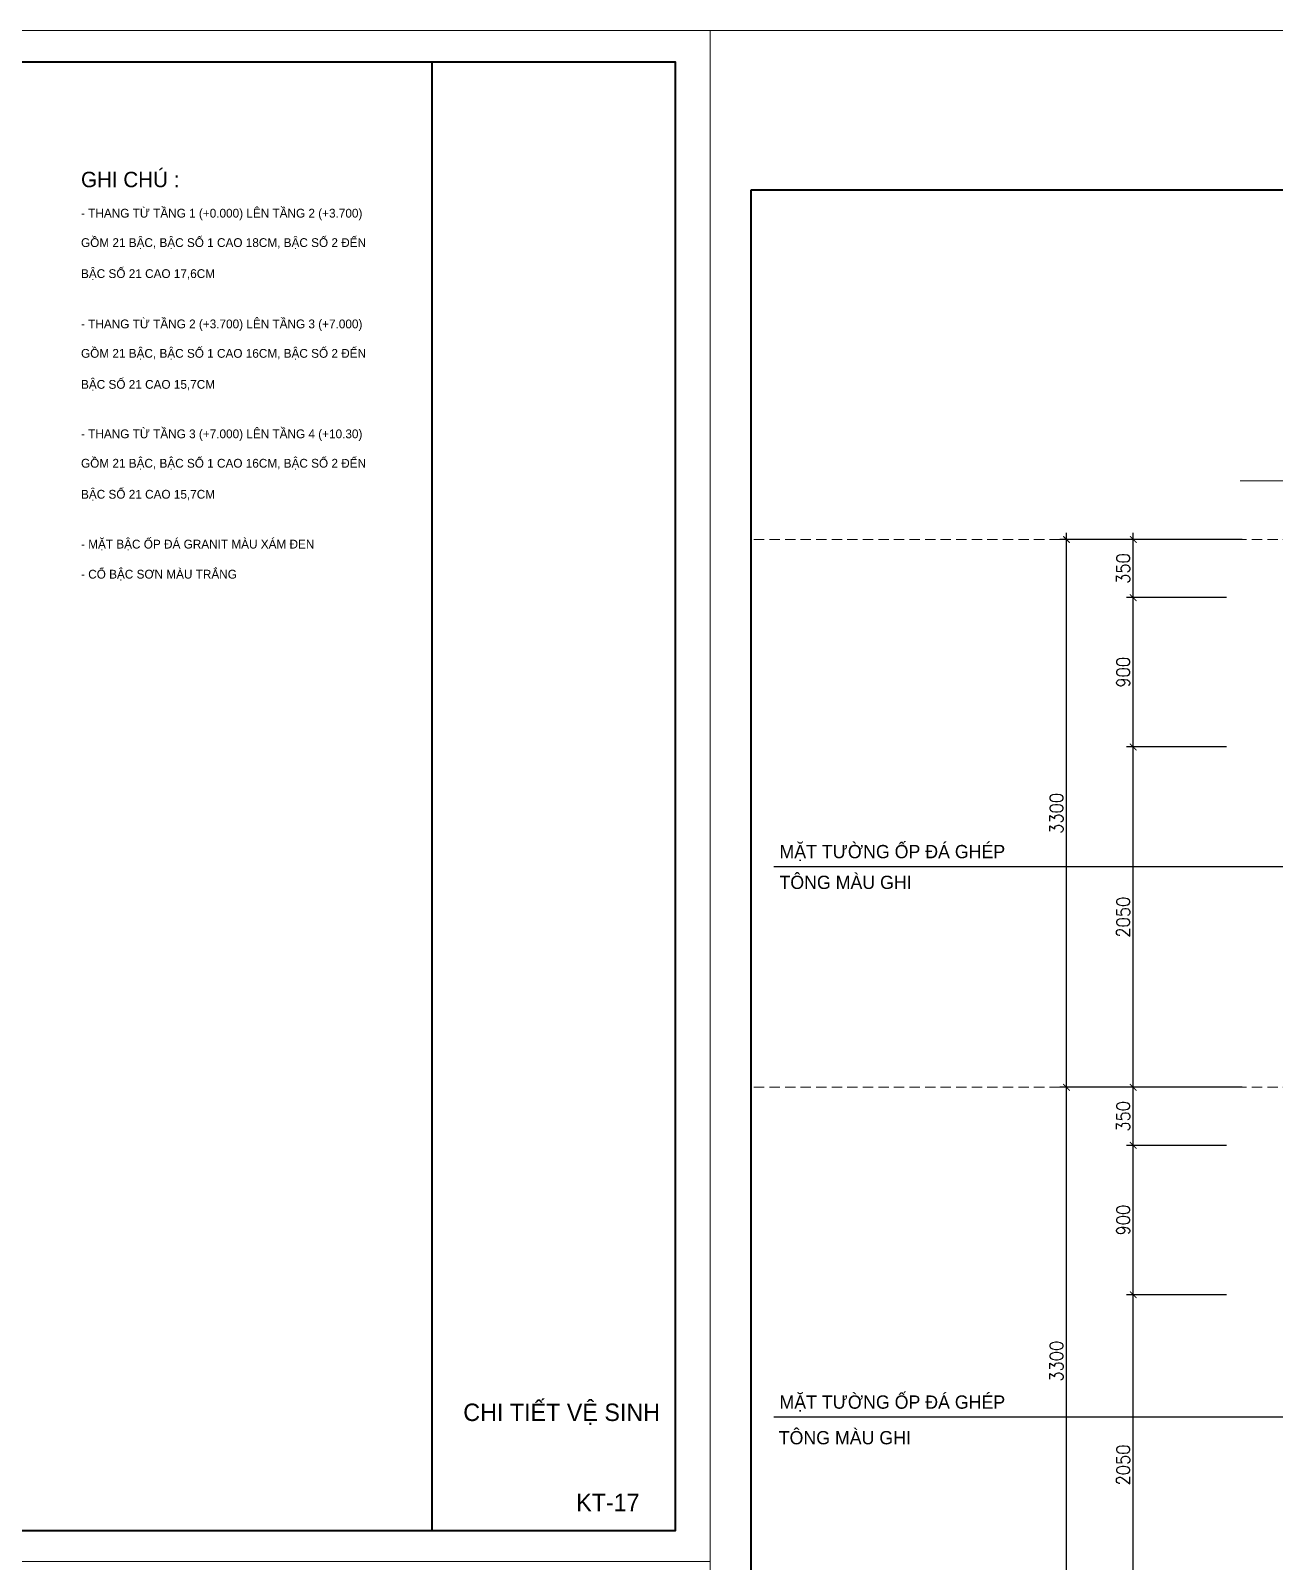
# Model space of a CAD drawing. Header units: millimetres. Extents: x -529782 to -142003, y -492574 to -273331.
# Drawn here: x -198483 to -190988, y -453544 to -444323 of the extents above; entities that cross this region are included whole.
import ezdxf
from ezdxf.enums import TextEntityAlignment as Align

# ---------------------------------------------------------------- set-up
doc = ezdxf.new("R2010")
doc.units = ezdxf.units.MM
doc.header["$LTSCALE"] = 500
doc.header["$MEASUREMENT"] = 0
doc.header["$PDMODE"] = 3
doc.linetypes.add('HIDDEN', pattern=[0.375, 0.25, -0.125])
doc.layers.get('0').update_dxf_attribs({"linetype": 'CONTINUOUS', "lineweight": 13})
doc.layers.get('Defpoints').update_dxf_attribs({"color": 255, "linetype": 'CONTINUOUS', "lineweight": 13})
for name, color, linetype, lineweight in [('1.cat 30', 30, 'CONTINUOUS', 35), ('2.thay 145', 145, 'CONTINUOUS', 18), ('3.manh 08', 8, 'CONTINUOUS', 9), ('6.khuat 75', 75, 'HIDDEN', 18), ('8.vat lieu 08', 8, 'CONTINUOUS', 5), ('9.text \xad white', 7, 'CONTINUOUS', 15), ('CA.dim 08', 251, 'CONTINUOUS', 13), ('CA.text \xad white', 7, 'CONTINUOUS', 15)]:
    doc.layers.add(name, color=color, linetype=linetype, lineweight=lineweight)
doc.styles.add('CA.JSC1', font='')
doc.styles.get("Standard").update_dxf_attribs({"font": 'txt.shx', "width": 0.9})
doc.styles.get('CA.JSC1').set_extended_font_data('.VnAvantH')
doc.dimstyles.new('CA 40', dxfattribs={"dimscale": 0, "dimtxt": 80, "dimasz": 40, "dimexe": 40, "dimexo": 0, "dimgap": 20, "dimtad": 1, "dimdec": 0, "dimzin": 0, "dimdsep": 46, "dimtxsty": 'Standard', "dimblk": 'ARCHTICK', "dimcen": 0.09, "dimdle": 40, "dimclrd": 256, "dimclre": 256, "dimclrt": 7, "dimadec": 0, "dimazin": 0, "dimtfac": 1, "dimtdec": 0, "dimtix": 1, "dimtmove": 2, "dimatfit": 3, "dimldrblk": 'DOT', "dimfxl": 1, "dimtolj": 1, "dimtzin": 0, "dimarcsym": 0})

# ---------------------------------------------------------------- blocks, each defined once
blk = doc.blocks.new('khung co loan')
at = {"layer": '1.cat 30'}
blk.add_lwpolyline([(1158, -14553), (1158, -303), (20658, -303), (20658, -14553)], close=True, dxfattribs=at)
blk.add_lwpolyline([(18298, -303), (18298, -14553)], dxfattribs=at)
at = {"layer": '3.manh 08'}
blk.add_lwpolyline([(0, -14850), (21000, -14850), (21000, 0), (0, 0)], close=True, dxfattribs=at)
blk = doc.blocks.new('_ArchTick')
at = {"color": 1, "linetype": 'ByBlock', "const_width": 0.15}
blk.add_lwpolyline([(-0.5, -0.5), (0.5, 0.5)], dxfattribs=at)
blk = doc.blocks.new('*D982')
at = {"layer": 'CA.dim 08', "lineweight": -2, "transparency": 16777216}
for p, q in [((-191839, -454028.6), (-191839, -451898.6)), ((-191276.2, -451938.6), (-191879, -451938.6)), ((-191276.2, -453988.6), (-191879, -453988.6))]:
    blk.add_line(p, q, dxfattribs=at)
at = {"layer": 'Defpoints', "color": 0, "transparency": 16777216}
for p in [(-191839, -451938.6), (-191276.2, -451938.6), (-191276.2, -453988.6)]:
    blk.add_point(p, dxfattribs=at)
at = {"layer": 'CA.dim 08', "lineweight": -2, "transparency": 16777216, "xscale": 40, "yscale": 40, "zscale": 40}
for p, rotation in [((-191839, -451938.6), 90), ((-191839, -453988.6), 270)]:
    blk.add_blockref('_ArchTick', p, dxfattribs=dict(at, rotation=rotation))
at = {"layer": 'CA.dim 08', "color": 7, "transparency": 16777216, "insert": (-191899, -452963.6), "char_height": 80, "attachment_point": 5, "rotation": 90}
blk.add_mtext('\\A1;2050', dxfattribs=at)
blk = doc.blocks.new('_DOT')
at = {"color": 1, "linetype": 'ByBlock'}
blk.add_line((-0.5, 0), (-1, 0), dxfattribs=at)
at = {"color": 1, "linetype": 'ByBlock', "const_width": 0.5}
blk.add_lwpolyline([(-0.25, 0, 1), (0.25, 0, 1)], format="xyb", close=True, dxfattribs=at)
blk = doc.blocks.new('*D983')
at = {"layer": 'CA.dim 08', "lineweight": -2, "transparency": 16777216}
for p, q in [((-191839, -451978.6), (-191839, -450998.6)), ((-191276.2, -451038.6), (-191879, -451038.6)), ((-191276.2, -451938.6), (-191879, -451938.6))]:
    blk.add_line(p, q, dxfattribs=at)
at = {"layer": 'Defpoints', "color": 0, "transparency": 16777216}
for p in [(-191839, -451038.6), (-191276.2, -451038.6), (-191276.2, -451938.6)]:
    blk.add_point(p, dxfattribs=at)
at = {"layer": 'CA.dim 08', "lineweight": -2, "transparency": 16777216, "xscale": 40, "yscale": 40, "zscale": 40}
for p, rotation in [((-191839, -451038.6), 90), ((-191839, -451938.6), 270)]:
    blk.add_blockref('_ArchTick', p, dxfattribs=dict(at, rotation=rotation))
at = {"layer": 'CA.dim 08', "color": 7, "transparency": 16777216, "insert": (-191899, -451488.6), "char_height": 80, "attachment_point": 5, "rotation": 90}
blk.add_mtext('\\A1;900', dxfattribs=at)
blk = doc.blocks.new('*D984')
at = {"layer": 'CA.dim 08', "lineweight": -2, "transparency": 16777216}
for p, q in [((-191276.2, -450688.6), (-191879, -450688.6)), ((-191839, -451078.6), (-191839, -450648.6)), ((-191276.2, -451038.6), (-191879, -451038.6))]:
    blk.add_line(p, q, dxfattribs=at)
at = {"layer": 'Defpoints', "color": 0, "transparency": 16777216}
for p in [(-191839, -450688.6), (-191276.2, -450688.6), (-191276.2, -451038.6)]:
    blk.add_point(p, dxfattribs=at)
at = {"layer": 'CA.dim 08', "lineweight": -2, "transparency": 16777216, "xscale": 40, "yscale": 40, "zscale": 40}
for p, rotation in [((-191839, -450688.6), 90), ((-191839, -451038.6), 270)]:
    blk.add_blockref('_ArchTick', p, dxfattribs=dict(at, rotation=rotation))
at = {"layer": 'CA.dim 08', "color": 7, "transparency": 16777216, "insert": (-191899, -450863.6), "char_height": 80, "attachment_point": 5, "rotation": 90}
blk.add_mtext('\\A1;350', dxfattribs=at)
blk = doc.blocks.new('*D985')
at = {"layer": 'CA.dim 08', "lineweight": -2, "transparency": 16777216}
for p, q in [((-191839, -450728.6), (-191839, -448598.6)), ((-191276.2, -448638.6), (-191879, -448638.6)), ((-191276.2, -450688.6), (-191879, -450688.6))]:
    blk.add_line(p, q, dxfattribs=at)
at = {"layer": 'Defpoints', "color": 0, "transparency": 16777216}
for p in [(-191839, -448638.6), (-191276.2, -448638.6), (-191276.2, -450688.6)]:
    blk.add_point(p, dxfattribs=at)
at = {"layer": 'CA.dim 08', "lineweight": -2, "transparency": 16777216, "xscale": 40, "yscale": 40, "zscale": 40}
for p, rotation in [((-191839, -448638.6), 90), ((-191839, -450688.6), 270)]:
    blk.add_blockref('_ArchTick', p, dxfattribs=dict(at, rotation=rotation))
at = {"layer": 'CA.dim 08', "color": 7, "transparency": 16777216, "insert": (-191899, -449663.6), "char_height": 80, "attachment_point": 5, "rotation": 90}
blk.add_mtext('\\A1;2050', dxfattribs=at)
blk = doc.blocks.new('*D986')
at = {"layer": 'CA.dim 08', "lineweight": -2, "transparency": 16777216}
for p, q in [((-191276.2, -447738.6), (-191879, -447738.6)), ((-191839, -448678.6), (-191839, -447698.6)), ((-191276.2, -448638.6), (-191879, -448638.6))]:
    blk.add_line(p, q, dxfattribs=at)
at = {"layer": 'Defpoints', "color": 0, "transparency": 16777216}
for p in [(-191839, -447738.6), (-191276.2, -447738.6), (-191276.2, -448638.6)]:
    blk.add_point(p, dxfattribs=at)
at = {"layer": 'CA.dim 08', "lineweight": -2, "transparency": 16777216, "xscale": 40, "yscale": 40, "zscale": 40}
for p, rotation in [((-191839, -447738.6), 90), ((-191839, -448638.6), 270)]:
    blk.add_blockref('_ArchTick', p, dxfattribs=dict(at, rotation=rotation))
at = {"layer": 'CA.dim 08', "color": 7, "transparency": 16777216, "insert": (-191899, -448188.6), "char_height": 80, "attachment_point": 5, "rotation": 90}
blk.add_mtext('\\A1;900', dxfattribs=at)
blk = doc.blocks.new('*D987')
at = {"layer": 'CA.dim 08', "lineweight": -2, "transparency": 16777216}
for p, q in [((-191276.2, -447388.6), (-191879, -447388.6)), ((-191839, -447778.6), (-191839, -447348.6)), ((-191276.2, -447738.6), (-191879, -447738.6))]:
    blk.add_line(p, q, dxfattribs=at)
at = {"layer": 'Defpoints', "color": 0, "transparency": 16777216}
for p in [(-191839, -447388.6), (-191276.2, -447388.6), (-191276.2, -447738.6)]:
    blk.add_point(p, dxfattribs=at)
at = {"layer": 'CA.dim 08', "lineweight": -2, "transparency": 16777216, "xscale": 40, "yscale": 40, "zscale": 40}
for p, rotation in [((-191839, -447388.6), 90), ((-191839, -447738.6), 270)]:
    blk.add_blockref('_ArchTick', p, dxfattribs=dict(at, rotation=rotation))
at = {"layer": 'CA.dim 08', "color": 7, "transparency": 16777216, "insert": (-191899, -447563.6), "char_height": 80, "attachment_point": 5, "rotation": 90}
blk.add_mtext('\\A1;350', dxfattribs=at)
blk = doc.blocks.new('*D989')
at = {"layer": 'CA.dim 08', "lineweight": -2, "transparency": 16777216}
for p, q in [((-191182.2, -450688.6), (-192281.1, -450688.6)), ((-192241.1, -454028.6), (-192241.1, -450648.6)), ((-191182.2, -453988.6), (-192281.1, -453988.6))]:
    blk.add_line(p, q, dxfattribs=at)
at = {"layer": 'Defpoints', "color": 0, "transparency": 16777216}
for p in [(-192241.1, -450688.6), (-191182.2, -450688.6), (-191182.2, -453988.6)]:
    blk.add_point(p, dxfattribs=at)
at = {"layer": 'CA.dim 08', "lineweight": -2, "transparency": 16777216, "xscale": 40, "yscale": 40, "zscale": 40}
for p, rotation in [((-192241.1, -450688.6), 90), ((-192241.1, -453988.6), 270)]:
    blk.add_blockref('_ArchTick', p, dxfattribs=dict(at, rotation=rotation))
at = {"layer": 'CA.dim 08', "color": 7, "transparency": 16777216, "insert": (-192301.1, -452338.6), "char_height": 80, "attachment_point": 5, "rotation": 90}
blk.add_mtext('\\A1;3300', dxfattribs=at)
blk = doc.blocks.new('*D990')
at = {"layer": 'CA.dim 08', "lineweight": -2, "transparency": 16777216}
for p, q in [((-191182.2, -447388.6), (-192281.1, -447388.6)), ((-192241.1, -450728.6), (-192241.1, -447348.6)), ((-191182.2, -450688.6), (-192281.1, -450688.6))]:
    blk.add_line(p, q, dxfattribs=at)
at = {"layer": 'Defpoints', "color": 0, "transparency": 16777216}
for p in [(-192241.1, -447388.6), (-191182.2, -447388.6), (-191182.2, -450688.6)]:
    blk.add_point(p, dxfattribs=at)
at = {"layer": 'CA.dim 08', "lineweight": -2, "transparency": 16777216, "xscale": 40, "yscale": 40, "zscale": 40}
for p, rotation in [((-192241.1, -447388.6), 90), ((-192241.1, -450688.6), 270)]:
    blk.add_blockref('_ArchTick', p, dxfattribs=dict(at, rotation=rotation))
at = {"layer": 'CA.dim 08', "color": 7, "transparency": 16777216, "insert": (-192301.1, -449038.6), "char_height": 80, "attachment_point": 5, "rotation": 90}
blk.add_mtext('\\A1;3300', dxfattribs=at)

msp = doc.modelspace()

# ---------------------------------------------------------------- linework, layer by layer
at = {"layer": '6.khuat 75', "ltscale": 0.5}
for p, q in [((-182343.3, -447388.6), (-194141.6, -447388.6)), ((-182343.3, -450688.6), (-194141.6, -450688.6))]:
    msp.add_line(p, q, dxfattribs=at)
at = {"layer": '8.vat lieu 08', "color": 250}
msp.add_lwpolyline([(-191194.5, -447034.6), (-188251, -447034.6), (-188251, -447207.6), (-188085.5, -446869.1), (-188085.5, -447034.6), (-185200.5, -447034.6)], dxfattribs=at)

# ---------------------------------------------------------------- block references
at = {"layer": '2.thay 145', "xscale": 0.6209623455069959, "yscale": 0.6209623455069959, "zscale": 0.6209623455069959}
msp.add_blockref('khung co loan', (-207427.3, -444323.2), dxfattribs=at)
at = {"layer": '2.thay 145', "xscale": 0.8279497940093279, "yscale": 0.8279497940093279, "zscale": 0.8279497940093279, "rotation": 270}
msp.add_blockref('khung co loan', (-182092.1, -444323.2), dxfattribs=at)

# ---------------------------------------------------------------- texts
at = {"layer": '9.text \xad white', "style": 'CA.JSC1'}
for s, height, p in [('ghi chó :', 92.76, (-198178.9, -445266.4)), ('mÆt t\xadêng èp ®¸ ghÐp', 80, (-193970.5, -449308.7)), ('t«ng mµu ghi', 80, (-193970.5, -449493.9)), ('chi tiÕt vÖ sinh', 105, (-195875.8, -452698.9)), ('mÆt t\xadêng èp ®¸ ghÐp', 80, (-193970.5, -452624.9)), ('t«ng mµu ghi', 80, (-193974.9, -452839.3))]:
    msp.add_text(s, height=height, dxfattribs=at).set_placement(p)
msp.add_text('kt-17', height=105, dxfattribs=at).set_placement((-195004.5, -453242), align=Align.CENTER)
at = {"layer": 'CA.text \xad white', "style": 'CA.JSC1'}
for s, p in [('- thang tõ tÇng 1 (+0.000) lªn tÇng 2 (+3.700)', (-198178.9, -445449.6)), ('gåm 21 bËc, bËc sè 1 cao 18cm, bËc sè 2 ®Õn', (-198178.9, -445626.8)), ('bËc sè 21 cao 17,6cm', (-198178.9, -445813.6)), ('- thang tõ tÇng 2 (+3.700) lªn tÇng 3 (+7.000)', (-198178.9, -446116.6)), ('gåm 21 bËc, bËc sè 1 cao 16cm, bËc sè 2 ®Õn', (-198178.9, -446293.9)), ('bËc sè 21 cao 15,7cm', (-198178.9, -446480.7)), ('- thang tõ tÇng 3 (+7.000) lªn tÇng 4 (+10.30)', (-198178.9, -446778.7)), ('gåm 21 bËc, bËc sè 1 cao 16cm, bËc sè 2 ®Õn', (-198178.9, -446956)), ('bËc sè 21 cao 15,7cm', (-198178.9, -447142.8)), ('- mÆt bËc èp ®¸ granit mµu x¸m ®en', (-198178.9, -447443)), ('- cæ bËc s¬n mµu tr¾ng', (-198178.9, -447624.2))]:
    msp.add_text(s, height=53.008, dxfattribs=at).set_placement(p)

# ---------------------------------------------------------------- dimensions: what is measured, and where the dimension line sits
at = {"layer": 'CA.dim 08'}
for base, p1, p2, picture, middle in [((-192241.1, -447388.6), (-191182.2, -450688.6), (-191182.2, -447388.6), '*D990', (-192301.1, -449038.6)), ((-191839, -447388.6), (-191276.2, -447738.6), (-191276.2, -447388.6), '*D987', (-191899, -447563.6)), ((-191839, -447738.6), (-191276.2, -448638.6), (-191276.2, -447738.6), '*D986', (-191899, -448188.6)), ((-191839, -448638.6), (-191276.2, -450688.6), (-191276.2, -448638.6), '*D985', (-191899, -449663.6)), ((-192241.1, -450688.6), (-191182.2, -453988.6), (-191182.2, -450688.6), '*D989', (-192301.1, -452338.6)), ((-191839, -450688.6), (-191276.2, -451038.6), (-191276.2, -450688.6), '*D984', (-191899, -450863.6)), ((-191839, -451038.6), (-191276.2, -451938.6), (-191276.2, -451038.6), '*D983', (-191899, -451488.6)), ((-191839, -451938.6), (-191276.2, -453988.6), (-191276.2, -451938.6), '*D982', (-191899, -452963.6))]:
    dim = msp.add_linear_dim(base=base, p1=p1, p2=p2, angle=90, dimstyle='CA 40', override={"dimscale": 1}, dxfattribs=at)
    dim.commit()
    dim.dimension.update_dxf_attribs({"geometry": picture, "text_midpoint": middle})

# ---------------------------------------------------------------- leaders
for points in [[(-190351.1, -449360.4), (-194004.4, -449360.4)], [(-190351.1, -452676.6), (-194004.4, -452676.6)]]:
    msp.add_leader(points, dimstyle='CA 40', override={"dimscale": 1, "dimtad": 0}, dxfattribs=at)

doc.saveas('drawing.dxf')
